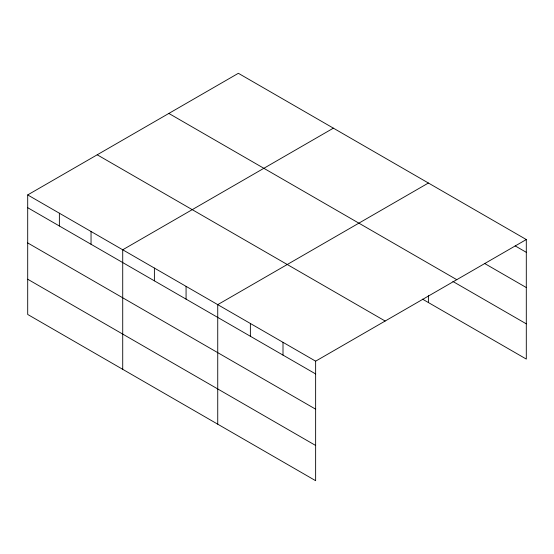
<?xml version="1.0" encoding="UTF-8"?>
<svg xmlns="http://www.w3.org/2000/svg" width="554" height="554" viewBox="0 0 554 554"><rect width="100%" height="100%" fill="white"/><g stroke="black" fill="none" stroke-linecap="round" stroke-linejoin="round"><path stroke-width="0.83" d="M315.635 409.171L315.635 361.166L27.7 194.925L27.7 314.457L315.635 480.699L315.635 409.171L27.7 242.929M422.508 299.146L526.3 359.075L526.3 239.543L238.365 73.301L27.7 194.925M333.383 128.161L122.718 249.785L122.718 369.317M428.401 183.021L217.736 304.645L217.736 424.177M315.635 361.166L526.3 239.543M515.178 245.893L526.3 252.319M484.764 263.566L526.3 287.547M168.845 113.438L456.78 279.68M452.874 281.453L526.3 323.841M97.22 154.795L385.155 321.029M27.7 207.702L315.635 373.943M27.7 279.23L315.635 445.464M428.401 295.677L428.401 302.553M283.004 342.324L283.004 355.1M250.373 323.488L250.373 336.257M186.068 286.356L186.068 299.132M154.393 268.074L154.393 280.843M91.043 231.503L91.043 244.272M59.375 213.214L59.375 225.99"/></g></svg>
